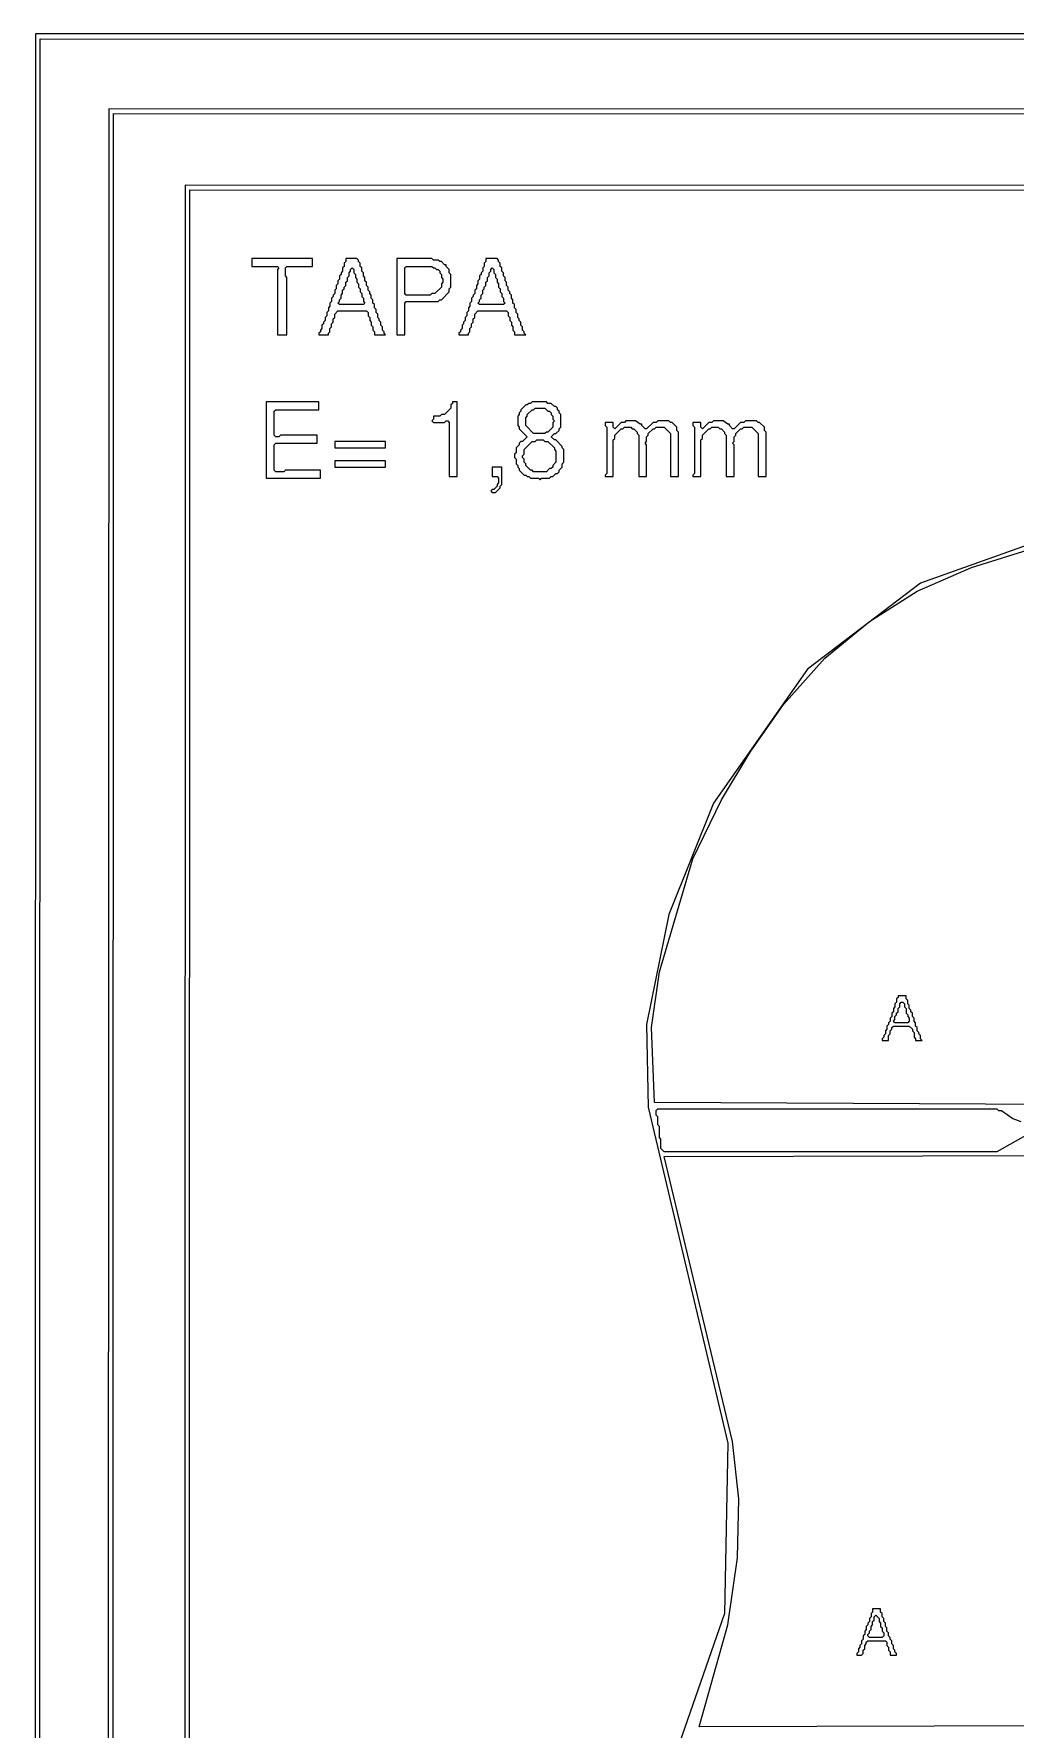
# Model space of a CAD drawing. Extents: x 17 to 323, y -435 to -5.
# Drawn here: x 16.9 to 78.6, y -111.2 to -4.7 of the extents above; entities that cross this region are included whole.
import ezdxf

# ---------------------------------------------------------------- set-up
doc = ezdxf.new("R2010")
doc.units = 0

msp = doc.modelspace()

# ---------------------------------------------------------------- linework, layer by layer
at = {"layer": 'CONTOURS'}
for p, q in [((17, -4.7), (16.9, -434.9)), ((322.7, -4.7), (17, -4.7)), ((17.2, -434.5), (17.3, -5)), ((17.3, -5), (322.5, -5.1)), ((21.6, -9.4), (21.5, -430.1)), ((318.1, -9.5), (21.6, -9.4)), ((21.8, -429.8), (21.9, -9.7)), ((21.9, -9.7), (317.8, -9.8)), ((26.4, -14.2), (26.3, -425.4)), ((313.3, -14.3), (26.4, -14.2)), ((26.6, -425), (26.7, -14.5)), ((26.7, -14.5), (313, -14.6)), ((30.6, -18.8), (30.6, -19.3)), ((34.4, -18.8), (30.6, -18.8)), ((34.4, -19.3), (34.4, -18.8)), ((36.5, -19), (36.4, -19.1)), ((36.4, -19.1), (36.4, -19.3)), ((36.5, -18.8), (36.5, -19)), ((37.2, -18.8), (36.5, -18.8)), ((37.3, -18.9), (37.2, -18.8)), ((37.3, -19), (37.3, -18.9)), ((37.4, -19.1), (37.3, -19)), ((37.4, -19.3), (37.4, -19.1)), ((41.9, -18.8), (39.7, -18.8)), ((39.7, -18.8), (39.7, -23.6)), ((42, -18.9), (41.9, -18.8)), ((42.3, -18.9), (42, -18.9)), ((42.4, -19), (42.3, -18.9)), ((42.5, -19), (42.4, -19)), ((42.7, -19.2), (42.5, -19)), ((45.3, -19), (45.2, -19.1)), ((45.2, -19.1), (45.2, -19.3)), ((45.3, -18.8), (45.3, -19)), ((46, -18.8), (45.3, -18.8)), ((46.1, -18.9), (46, -18.8)), ((46.1, -19), (46.1, -18.9)), ((46.2, -19.1), (46.1, -19)), ((46.2, -19.3), (46.2, -19.1)), ((30.6, -19.3), (32.2, -19.3)), ((32.2, -19.3), (32.3, -19.4)), ((32.3, -19.4), (32.2, -19.5)), ((32.2, -19.5), (32.2, -23.6)), ((32.7, -19.4), (32.8, -19.3)), ((32.7, -19.9), (32.7, -19.4)), ((32.8, -20), (32.7, -19.9)), ((32.8, -19.3), (34.4, -19.3)), ((32.8, -23.6), (32.8, -20)), ((36.1, -20.1), (36, -20.2)), ((36, -20.2), (36, -20.4)), ((36.2, -19.8), (36.1, -19.9)), ((36.1, -19.9), (36.1, -20.1)), ((36.3, -19.6), (36.2, -19.7)), ((36.2, -19.7), (36.2, -19.8)), ((36.4, -19.3), (36.3, -19.4)), ((36.3, -19.4), (36.3, -19.6)), ((36.5, -20.3), (36.6, -20.2)), ((36.6, -20), (36.7, -19.9)), ((36.6, -20.2), (36.6, -20)), ((36.7, -19.7), (36.8, -19.6)), ((36.7, -19.9), (36.7, -19.7)), ((36.8, -19.5), (36.9, -19.4)), ((36.8, -19.6), (36.8, -19.5)), ((36.9, -19.4), (37, -19.5)), ((37, -19.5), (37, -19.7)), ((37, -19.7), (37.1, -19.8)), ((37.1, -19.8), (37.1, -20)), ((37.1, -20), (37.2, -20.1)), ((37.2, -20.1), (37.2, -20.3)), ((37.5, -19.4), (37.4, -19.3)), ((37.5, -19.6), (37.5, -19.4)), ((37.6, -19.7), (37.5, -19.6)), ((37.6, -19.9), (37.6, -19.7)), ((37.7, -20), (37.6, -19.9)), ((37.7, -20.2), (37.7, -20)), ((37.8, -20.3), (37.7, -20.2)), ((40.2, -19.4), (40.3, -19.3)), ((40.2, -21), (40.2, -19.4)), ((40.3, -19.3), (41.9, -19.3)), ((41.9, -19.3), (42, -19.4)), ((42, -19.4), (42.1, -19.4)), ((42.1, -19.4), (42.2, -19.5)), ((42.2, -19.5), (42.3, -19.5)), ((42.3, -19.5), (42.4, -19.6)), ((42.4, -19.6), (42.4, -19.7)), ((42.4, -19.7), (42.5, -19.8)), ((42.5, -19.8), (42.5, -20)), ((42.5, -20), (42.6, -20.1)), ((42.6, -20.1), (42.6, -20.3)), ((42.8, -19.2), (42.7, -19.2)), ((42.8, -19.3), (42.8, -19.2)), ((43, -19.5), (42.8, -19.3)), ((43, -19.7), (43, -19.5)), ((43.1, -19.8), (43, -19.7)), ((43.1, -20.6), (43.1, -19.8)), ((44.9, -20.1), (44.8, -20.2)), ((44.8, -20.2), (44.8, -20.4)), ((45, -19.8), (44.9, -19.9)), ((44.9, -19.9), (44.9, -20.1)), ((45.1, -19.6), (45, -19.7)), ((45, -19.7), (45, -19.8)), ((45.2, -19.3), (45.1, -19.4)), ((45.1, -19.4), (45.1, -19.6)), ((45.3, -20.3), (45.4, -20.2)), ((45.4, -20), (45.5, -19.9)), ((45.4, -20.2), (45.4, -20)), ((45.5, -19.7), (45.6, -19.6)), ((45.5, -19.9), (45.5, -19.7)), ((45.6, -19.5), (45.7, -19.4)), ((45.6, -19.6), (45.6, -19.5)), ((45.7, -19.4), (45.8, -19.5)), ((45.8, -19.5), (45.8, -19.7)), ((45.8, -19.7), (45.9, -19.8)), ((45.9, -19.8), (45.9, -20)), ((45.9, -20), (46, -20.1)), ((46, -20.1), (46, -20.3)), ((46.3, -19.4), (46.2, -19.3)), ((46.3, -19.6), (46.3, -19.4)), ((46.4, -19.7), (46.3, -19.6)), ((46.4, -19.9), (46.4, -19.7)), ((46.5, -20), (46.4, -19.9)), ((46.5, -20.2), (46.5, -20)), ((46.6, -20.3), (46.5, -20.2)), ((35.7, -21.2), (35.6, -21.3)), ((35.8, -21), (35.7, -21.1)), ((35.7, -21.1), (35.7, -21.2)), ((35.9, -20.7), (35.8, -20.8)), ((35.8, -20.8), (35.8, -21)), ((36, -20.4), (35.9, -20.5)), ((35.9, -20.5), (35.9, -20.7)), ((36.2, -21.1), (36.3, -21)), ((36.2, -21.3), (36.2, -21.1)), ((36.3, -20.8), (36.4, -20.7)), ((36.3, -21), (36.3, -20.8)), ((36.4, -20.6), (36.5, -20.5)), ((36.4, -20.7), (36.4, -20.6)), ((36.5, -20.5), (36.5, -20.3)), ((37.2, -20.3), (37.3, -20.4)), ((37.3, -20.4), (37.3, -20.6)), ((37.3, -20.6), (37.4, -20.7)), ((37.4, -20.7), (37.4, -20.9)), ((37.4, -20.9), (37.5, -21)), ((37.5, -21), (37.5, -21.2)), ((37.5, -21.2), (37.6, -21.3)), ((37.8, -20.5), (37.8, -20.3)), ((37.9, -20.6), (37.8, -20.5)), ((37.9, -20.8), (37.9, -20.6)), ((38, -20.9), (37.9, -20.8)), ((38, -21), (38, -20.9)), ((38.1, -21.1), (38, -21)), ((38.1, -21.3), (38.1, -21.1)), ((40.3, -21.1), (40.2, -21)), ((41.8, -21.1), (40.3, -21.1)), ((41.9, -21), (41.8, -21.1)), ((42.1, -21), (41.9, -21)), ((42.5, -20.6), (42.1, -21)), ((42.6, -20.3), (42.5, -20.4)), ((42.5, -20.4), (42.5, -20.6)), ((42.5, -21.4), (43, -20.9)), ((43, -20.7), (43.1, -20.6)), ((43, -20.9), (43, -20.7)), ((44.5, -21.2), (44.4, -21.3)), ((44.6, -21), (44.5, -21.1)), ((44.5, -21.1), (44.5, -21.2)), ((44.7, -20.7), (44.6, -20.8)), ((44.6, -20.8), (44.6, -21)), ((44.8, -20.4), (44.7, -20.5)), ((44.7, -20.5), (44.7, -20.7)), ((45, -21.1), (45.1, -21)), ((45, -21.3), (45, -21.1)), ((45.1, -20.8), (45.2, -20.7)), ((45.1, -21), (45.1, -20.8)), ((45.2, -20.6), (45.3, -20.5)), ((45.2, -20.7), (45.2, -20.6)), ((45.3, -20.5), (45.3, -20.3)), ((46, -20.3), (46.1, -20.4)), ((46.1, -20.4), (46.1, -20.6)), ((46.1, -20.6), (46.2, -20.7)), ((46.2, -20.7), (46.2, -20.9)), ((46.2, -20.9), (46.3, -21)), ((46.3, -21), (46.3, -21.2)), ((46.3, -21.2), (46.4, -21.3)), ((46.6, -20.5), (46.6, -20.3)), ((46.7, -20.6), (46.6, -20.5)), ((46.7, -20.8), (46.7, -20.6)), ((46.8, -20.9), (46.7, -20.8)), ((46.8, -21), (46.8, -20.9)), ((46.9, -21.1), (46.8, -21)), ((46.9, -21.3), (46.9, -21.1)), ((35.4, -22.1), (35.3, -22.2)), ((35.3, -22.2), (35.3, -22.4)), ((35.5, -21.8), (35.4, -21.9)), ((35.4, -21.9), (35.4, -22.1)), ((35.6, -21.5), (35.5, -21.6)), ((35.5, -21.6), (35.5, -21.8)), ((35.6, -21.3), (35.6, -21.5)), ((35.8, -22.3), (36, -22.1)), ((35.8, -22.5), (35.8, -22.3)), ((36, -21.6), (36.1, -21.5)), ((36.1, -21.7), (36, -21.6)), ((36, -22.1), (37.8, -22.1)), ((36.1, -21.4), (36.2, -21.3)), ((36.1, -21.5), (36.1, -21.4)), ((37.6, -21.7), (36.1, -21.7)), ((37.6, -21.3), (37.6, -21.5)), ((37.6, -21.5), (37.7, -21.6)), ((37.7, -21.6), (37.6, -21.7)), ((37.8, -22.1), (37.9, -22.2)), ((37.9, -22.2), (37.9, -22.4)), ((38.2, -21.4), (38.1, -21.3)), ((38.2, -21.6), (38.2, -21.4)), ((38.3, -21.7), (38.2, -21.6)), ((38.3, -21.9), (38.3, -21.7)), ((38.4, -22), (38.3, -21.9)), ((38.4, -22.2), (38.4, -22)), ((38.5, -22.3), (38.4, -22.2)), ((38.5, -22.5), (38.5, -22.3)), ((40.2, -21.6), (40.3, -21.5)), ((40.2, -23.6), (40.2, -21.6)), ((40.3, -21.5), (42.3, -21.5)), ((42.3, -21.5), (42.4, -21.4)), ((42.4, -21.4), (42.5, -21.4)), ((44.2, -22.1), (44.1, -22.2)), ((44.1, -22.2), (44.1, -22.4)), ((44.3, -21.8), (44.2, -21.9)), ((44.2, -21.9), (44.2, -22.1)), ((44.4, -21.5), (44.3, -21.6)), ((44.3, -21.6), (44.3, -21.8)), ((44.4, -21.3), (44.4, -21.5)), ((44.6, -22.3), (44.8, -22.1)), ((44.6, -22.5), (44.6, -22.3)), ((44.8, -21.6), (44.9, -21.5)), ((44.9, -21.7), (44.8, -21.6)), ((44.8, -22.1), (46.6, -22.1)), ((44.9, -21.4), (45, -21.3)), ((44.9, -21.5), (44.9, -21.4)), ((46.4, -21.7), (44.9, -21.7)), ((46.4, -21.3), (46.4, -21.5)), ((46.4, -21.5), (46.5, -21.6)), ((46.5, -21.6), (46.4, -21.7)), ((46.6, -22.1), (46.7, -22.2)), ((46.7, -22.2), (46.7, -22.4)), ((47, -21.4), (46.9, -21.3)), ((47, -21.6), (47, -21.4)), ((47.1, -21.7), (47, -21.6)), ((47.1, -21.9), (47.1, -21.7)), ((47.2, -22), (47.1, -21.9)), ((47.2, -22.2), (47.2, -22)), ((47.3, -22.3), (47.2, -22.2)), ((47.3, -22.5), (47.3, -22.3)), ((34.9, -23.4), (34.8, -23.5)), ((35, -23.2), (34.9, -23.3)), ((34.9, -23.3), (34.9, -23.4)), ((35.1, -22.9), (35, -23)), ((35, -23), (35, -23.2)), ((35.2, -22.7), (35.1, -22.8)), ((35.1, -22.8), (35.1, -22.9)), ((35.3, -22.4), (35.2, -22.5)), ((35.2, -22.5), (35.2, -22.7)), ((35.4, -23.5), (35.5, -23.4)), ((35.5, -23.2), (35.6, -23.1)), ((35.5, -23.4), (35.5, -23.2)), ((35.6, -22.9), (35.7, -22.8)), ((35.6, -23.1), (35.6, -22.9)), ((35.7, -22.6), (35.8, -22.5)), ((35.7, -22.8), (35.7, -22.6)), ((37.9, -22.4), (38, -22.5)), ((38, -22.5), (38, -22.7)), ((38, -22.7), (38.1, -22.8)), ((38.1, -22.8), (38.1, -23)), ((38.1, -23), (38.2, -23.1)), ((38.2, -23.1), (38.2, -23.3)), ((38.2, -23.3), (38.3, -23.4)), ((38.3, -23.4), (38.3, -23.6)), ((38.6, -22.6), (38.5, -22.5)), ((38.6, -22.7), (38.6, -22.6)), ((38.7, -22.8), (38.6, -22.7)), ((38.7, -23), (38.7, -22.8)), ((38.8, -23.1), (38.7, -23)), ((38.8, -23.3), (38.8, -23.1)), ((38.9, -23.4), (38.8, -23.3)), ((38.9, -23.5), (38.9, -23.4)), ((43.7, -23.4), (43.6, -23.5)), ((43.8, -23.2), (43.7, -23.3)), ((43.7, -23.3), (43.7, -23.4)), ((43.9, -22.9), (43.8, -23)), ((43.8, -23), (43.8, -23.2)), ((44, -22.7), (43.9, -22.8)), ((43.9, -22.8), (43.9, -22.9)), ((44.1, -22.4), (44, -22.5)), ((44, -22.5), (44, -22.7)), ((44.2, -23.5), (44.3, -23.4)), ((44.3, -23.2), (44.4, -23.1)), ((44.3, -23.4), (44.3, -23.2)), ((44.4, -22.9), (44.5, -22.8)), ((44.4, -23.1), (44.4, -22.9)), ((44.5, -22.6), (44.6, -22.5)), ((44.5, -22.8), (44.5, -22.6)), ((46.7, -22.4), (46.8, -22.5)), ((46.8, -22.5), (46.8, -22.7)), ((46.8, -22.7), (46.9, -22.8)), ((46.9, -22.8), (46.9, -23)), ((46.9, -23), (47, -23.1)), ((47, -23.1), (47, -23.3)), ((47, -23.3), (47.1, -23.4)), ((47.1, -23.4), (47.1, -23.6)), ((47.4, -22.6), (47.3, -22.5)), ((47.4, -22.7), (47.4, -22.6)), ((47.5, -22.8), (47.4, -22.7)), ((47.5, -23), (47.5, -22.8)), ((47.6, -23.1), (47.5, -23)), ((47.6, -23.3), (47.6, -23.1)), ((47.7, -23.4), (47.6, -23.3)), ((47.7, -23.5), (47.7, -23.4)), ((32.2, -23.6), (32.8, -23.6)), ((34.8, -23.5), (34.8, -23.6)), ((34.8, -23.6), (35.4, -23.6)), ((35.4, -23.6), (35.4, -23.5)), ((38.3, -23.6), (39, -23.6)), ((39, -23.6), (38.9, -23.5)), ((39.7, -23.6), (40.2, -23.6)), ((43.6, -23.5), (43.6, -23.6)), ((43.6, -23.6), (44.2, -23.6)), ((44.2, -23.6), (44.2, -23.5)), ((47.1, -23.6), (47.8, -23.6)), ((47.8, -23.6), (47.7, -23.5)), ((31.5, -27.8), (31.5, -32.6)), ((34.8, -27.8), (31.5, -27.8)), ((32, -28.4), (32.1, -28.3)), ((32, -29.9), (32, -28.4)), ((32.1, -28.3), (34.8, -28.3)), ((34.8, -28.3), (34.8, -27.8)), ((42.4, -28.7), (42, -28.7)), ((42, -28.7), (42, -28.9)), ((42.5, -28.6), (42.4, -28.7)), ((42.7, -28.6), (42.5, -28.6)), ((43.1, -28.2), (42.7, -28.6)), ((43.2, -27.9), (43.1, -28)), ((43.1, -28), (43.1, -28.2)), ((43.2, -27.8), (43.2, -27.9)), ((43.5, -27.8), (43.2, -27.8)), ((43.5, -32.5), (43.5, -27.8)), ((47.4, -28.6), (47.3, -28.7)), ((47.3, -28.7), (47.3, -29.3)), ((47.5, -28.4), (47.4, -28.5)), ((47.4, -28.5), (47.4, -28.6)), ((47.8, -28), (47.5, -28.3)), ((47.5, -28.3), (47.5, -28.4)), ((47.9, -28), (47.8, -28)), ((47.8, -28.8), (47.9, -28.7)), ((48, -27.9), (47.9, -28)), ((47.9, -28.6), (48.2, -28.3)), ((47.9, -28.7), (47.9, -28.6)), ((48.1, -27.9), (48, -27.9)), ((48.2, -27.8), (48.1, -27.9)), ((49.1, -27.8), (48.2, -27.8)), ((48.2, -28.3), (48.3, -28.3)), ((48.3, -28.3), (48.4, -28.2)), ((48.4, -28.2), (49, -28.2)), ((49, -28.2), (49.2, -28.4)), ((49.2, -27.9), (49.1, -27.8)), ((49.4, -27.9), (49.2, -27.9)), ((49.2, -28.4), (49.3, -28.4)), ((49.3, -28.4), (49.4, -28.5)), ((49.6, -28.1), (49.4, -27.9)), ((49.4, -28.5), (49.4, -28.6)), ((49.4, -28.6), (49.5, -28.7)), ((49.5, -28.7), (49.5, -28.9)), ((49.7, -28.1), (49.6, -28.1)), ((49.8, -28.2), (49.7, -28.1)), ((49.8, -28.3), (49.8, -28.2)), ((49.9, -28.4), (49.8, -28.3)), ((49.9, -28.5), (49.9, -28.4)), ((50, -28.6), (49.9, -28.5)), ((50, -29.4), (50, -28.6)), ((42, -28.9), (41.9, -29)), ((41.9, -29), (42, -29.1)), ((42, -29.1), (42.7, -29.1)), ((42.7, -29.1), (42.8, -29)), ((42.8, -29), (42.9, -29)), ((42.9, -29), (43, -29.1)), ((43, -29.1), (43, -32.5)), ((47.3, -29.3), (47.4, -29.4)), ((47.4, -29.4), (47.4, -29.5)), ((47.4, -29.5), (47.9, -30)), ((47.8, -29.3), (47.8, -28.8)), ((48.3, -29.8), (47.8, -29.3)), ((49, -29.8), (48.3, -29.8)), ((49.1, -29.7), (49, -29.8)), ((49.2, -29.7), (49.1, -29.7)), ((49.5, -29.4), (49.2, -29.7)), ((49.4, -30), (49.6, -29.8)), ((49.5, -28.9), (49.6, -29)), ((49.6, -29), (49.5, -29.1)), ((49.5, -29.1), (49.5, -29.4)), ((49.6, -29.8), (49.7, -29.8)), ((49.7, -29.8), (49.9, -29.6)), ((49.9, -29.5), (50, -29.4)), ((49.9, -29.6), (49.9, -29.5)), ((52.8, -29.1), (52.8, -29.3)), ((53.3, -29.1), (52.8, -29.1)), ((52.8, -29.3), (52.9, -29.4)), ((52.9, -29.4), (52.9, -32.3)), ((53.3, -29.4), (53.3, -29.1)), ((53.4, -29.5), (53.3, -29.4)), ((53.8, -29.1), (53.4, -29.5)), ((53.4, -29.9), (53.8, -29.5)), ((54, -29.1), (53.8, -29.1)), ((53.8, -29.5), (53.9, -29.5)), ((53.9, -29.5), (54, -29.4)), ((54.1, -29), (54, -29.1)), ((54, -29.4), (54.4, -29.4)), ((54.7, -29), (54.1, -29)), ((54.4, -29.4), (54.5, -29.5)), ((54.5, -29.5), (54.6, -29.5)), ((54.6, -29.5), (54.8, -29.7)), ((55, -29.2), (54.7, -29)), ((54.8, -29.7), (54.8, -29.8)), ((54.8, -29.8), (54.9, -29.9)), ((55.1, -29.2), (55, -29.2)), ((55.1, -29.3), (55.1, -29.2)), ((55.3, -29.5), (55.1, -29.3)), ((55.4, -29.5), (55.3, -29.5)), ((55.8, -29.1), (55.4, -29.5)), ((55.5, -29.8), (55.8, -29.5)), ((55.5, -29.9), (55.5, -29.8)), ((56, -29.1), (55.8, -29.1)), ((55.8, -29.5), (55.9, -29.5)), ((55.9, -29.5), (56, -29.4)), ((56.1, -29), (56, -29.1)), ((56, -29.4), (56.5, -29.4)), ((56.8, -29), (56.1, -29)), ((56.5, -29.4), (56.9, -29.8)), ((56.9, -29.1), (56.8, -29)), ((57, -29.1), (56.9, -29.1)), ((56.9, -29.8), (56.9, -32.5)), ((57.3, -29.4), (57, -29.1)), ((57.3, -29.6), (57.3, -29.4)), ((57.4, -29.7), (57.3, -29.6)), ((57.4, -32.5), (57.4, -29.7)), ((58.3, -29.1), (58.3, -29.3)), ((58.8, -29.1), (58.3, -29.1)), ((58.3, -29.3), (58.4, -29.4)), ((58.4, -29.4), (58.4, -32.3)), ((58.8, -29.4), (58.8, -29.1)), ((58.9, -29.5), (58.8, -29.4)), ((59.3, -29.1), (58.9, -29.5)), ((58.9, -29.9), (59.3, -29.5)), ((59.5, -29.1), (59.3, -29.1)), ((59.3, -29.5), (59.4, -29.5)), ((59.4, -29.5), (59.5, -29.4)), ((59.6, -29), (59.5, -29.1)), ((59.5, -29.4), (59.9, -29.4)), ((60.2, -29), (59.6, -29)), ((59.9, -29.4), (60, -29.5)), ((60, -29.5), (60.1, -29.5)), ((60.1, -29.5), (60.3, -29.7)), ((60.5, -29.2), (60.2, -29)), ((60.3, -29.7), (60.3, -29.8)), ((60.3, -29.8), (60.4, -29.9)), ((60.6, -29.2), (60.5, -29.2)), ((60.6, -29.3), (60.6, -29.2)), ((60.8, -29.5), (60.6, -29.3)), ((60.9, -29.5), (60.8, -29.5)), ((61.3, -29.1), (60.9, -29.5)), ((61, -29.8), (61.3, -29.5)), ((61, -29.9), (61, -29.8)), ((61.5, -29.1), (61.3, -29.1)), ((61.3, -29.5), (61.4, -29.5)), ((61.4, -29.5), (61.5, -29.4)), ((61.6, -29), (61.5, -29.1)), ((61.5, -29.4), (62, -29.4)), ((62.3, -29), (61.6, -29)), ((62, -29.4), (62.4, -29.8)), ((62.4, -29.1), (62.3, -29)), ((62.5, -29.1), (62.4, -29.1)), ((62.4, -29.8), (62.4, -32.5)), ((62.8, -29.4), (62.5, -29.1)), ((62.8, -29.6), (62.8, -29.4)), ((62.9, -29.7), (62.8, -29.6)), ((62.9, -32.5), (62.9, -29.7)), ((32.1, -30), (32, -29.9)), ((32, -30.5), (32.1, -30.4)), ((32, -32.1), (32, -30.5)), ((32.3, -30), (32.1, -30)), ((32.1, -30.4), (34.7, -30.4)), ((32.4, -29.9), (32.3, -30)), ((34.7, -29.9), (32.4, -29.9)), ((34.7, -30.4), (34.7, -29.9)), ((35.8, -30.3), (35.8, -30.7)), ((39, -30.3), (35.8, -30.3)), ((35.8, -30.7), (39, -30.7)), ((39, -30.7), (39, -30.3)), ((47.4, -30.5), (47.2, -30.7)), ((47.2, -30.7), (47.2, -31)), ((47.5, -30.3), (47.4, -30.4)), ((47.4, -30.4), (47.4, -30.5)), ((47.6, -30.3), (47.5, -30.3)), ((47.9, -30), (47.6, -30.3)), ((47.7, -30.8), (48.2, -30.3)), ((47.7, -31.1), (47.7, -30.8)), ((48.2, -30.3), (48.4, -30.3)), ((48.4, -30.3), (48.5, -30.2)), ((48.5, -30.2), (48.9, -30.2)), ((48.9, -30.2), (49, -30.3)), ((49, -30.3), (49.2, -30.3)), ((49.2, -30.3), (49.6, -30.7)), ((49.6, -30.2), (49.4, -30)), ((49.7, -30.2), (49.6, -30.2)), ((49.6, -30.7), (49.6, -30.8)), ((49.6, -30.8), (49.7, -30.9)), ((50.1, -30.6), (49.7, -30.2)), ((50.1, -30.7), (50.1, -30.6)), ((50.2, -30.8), (50.1, -30.7)), ((50.2, -31.6), (50.2, -30.8)), ((53.3, -30.2), (53.4, -30.1)), ((53.3, -32.5), (53.3, -30.2)), ((53.4, -30.1), (53.4, -29.9)), ((54.9, -29.9), (54.9, -32.5)), ((55.3, -30.4), (55.4, -30.3)), ((55.4, -30.5), (55.3, -30.4)), ((55.4, -30), (55.5, -29.9)), ((55.4, -30.3), (55.4, -30)), ((55.4, -32.5), (55.4, -30.5)), ((58.8, -30.2), (58.9, -30.1)), ((58.8, -32.5), (58.8, -30.2)), ((58.9, -30.1), (58.9, -29.9)), ((60.4, -29.9), (60.4, -32.5)), ((60.8, -30.4), (60.9, -30.3)), ((60.9, -30.5), (60.8, -30.4)), ((60.9, -30), (61, -29.9)), ((60.9, -30.3), (60.9, -30)), ((60.9, -32.5), (60.9, -30.5)), ((35.8, -31.5), (35.8, -31.9)), ((39, -31.5), (35.8, -31.5)), ((35.8, -31.9), (39, -31.9)), ((39, -31.9), (39, -31.5)), ((46.3, -31.9), (45.7, -31.9)), ((45.7, -31.9), (45.7, -32.5)), ((46.3, -33), (46.3, -31.9)), ((47.2, -31), (47.1, -31.1)), ((47.1, -31.1), (47.1, -31.3)), ((47.1, -31.3), (47.2, -31.4)), ((47.2, -31.4), (47.2, -31.7)), ((47.2, -31.7), (47.3, -31.8)), ((47.3, -31.8), (47.3, -31.9)), ((47.3, -31.9), (47.4, -32)), ((47.6, -31.2), (47.7, -31.1)), ((47.6, -31.3), (47.6, -31.2)), ((47.7, -31.4), (47.6, -31.3)), ((47.7, -31.6), (47.7, -31.4)), ((47.8, -31.7), (47.7, -31.6)), ((47.8, -31.8), (47.8, -31.7)), ((48.1, -32.1), (47.8, -31.8)), ((49.5, -31.9), (49.4, -32)), ((49.7, -31.6), (49.5, -31.8)), ((49.5, -31.8), (49.5, -31.9)), ((49.7, -30.9), (49.7, -31.6)), ((49.9, -32.1), (50.1, -31.9)), ((50.1, -31.7), (50.2, -31.6)), ((50.1, -31.9), (50.1, -31.7)), ((31.5, -32.6), (34.9, -32.6)), ((32.1, -32.2), (32, -32.1)), ((32.6, -32.2), (32.1, -32.2)), ((32.7, -32.1), (32.6, -32.2)), ((34.9, -32.1), (32.7, -32.1)), ((34.9, -32.6), (34.9, -32.1)), ((43, -32.5), (43.5, -32.5)), ((45.7, -32.5), (46, -32.5)), ((46, -32.5), (46.1, -32.6)), ((46.1, -32.9), (46, -33)), ((46.1, -32.6), (46.1, -32.9)), ((47.4, -32), (47.4, -32.1)), ((47.4, -32.1), (47.7, -32.4)), ((47.7, -32.4), (47.8, -32.4)), ((47.8, -32.4), (47.9, -32.5)), ((47.9, -32.5), (48, -32.5)), ((48, -32.5), (48.1, -32.6)), ((48.2, -32.1), (48.1, -32.1)), ((48.1, -32.6), (48.6, -32.6)), ((48.3, -32.2), (48.2, -32.1)), ((49.1, -32.2), (48.3, -32.2)), ((48.6, -32.6), (48.7, -32.7)), ((48.7, -32.7), (48.8, -32.6)), ((48.8, -32.6), (49.3, -32.6)), ((49.3, -32), (49.1, -32.2)), ((49.4, -32), (49.3, -32)), ((49.3, -32.6), (49.4, -32.5)), ((49.4, -32.5), (49.5, -32.5)), ((49.5, -32.5), (49.7, -32.3)), ((49.7, -32.3), (49.8, -32.3)), ((49.8, -32.3), (49.9, -32.2)), ((49.9, -32.2), (49.9, -32.1)), ((52.9, -32.3), (52.8, -32.4)), ((52.8, -32.4), (52.8, -32.5)), ((52.8, -32.5), (53.3, -32.5)), ((54.9, -32.5), (55.4, -32.5)), ((56.9, -32.5), (57.4, -32.5)), ((58.4, -32.3), (58.3, -32.4)), ((58.3, -32.4), (58.3, -32.5)), ((58.3, -32.5), (58.8, -32.5)), ((60.4, -32.5), (60.9, -32.5)), ((62.4, -32.5), (62.9, -32.5)), ((45.7, -33.3), (45.6, -33.4)), ((45.6, -33.4), (45.7, -33.5)), ((45.8, -33.3), (45.7, -33.3)), ((45.7, -33.5), (45.9, -33.5)), ((46, -33.1), (45.8, -33.3)), ((45.9, -33.5), (46.2, -33.2)), ((46, -33), (46, -33.1)), ((46.2, -33.1), (46.3, -33)), ((46.2, -33.2), (46.2, -33.1)), ((79.6, -36.7), (72.6, -39.2)), ((75.8, -38.2), (79.7, -37)), ((72.4, -39.7), (75.8, -38.2)), ((72.6, -39.2), (65.5, -44.6)), ((69.4, -41.6), (72.4, -39.7)), ((66.6, -43.9), (69.4, -41.6)), ((65.5, -44.6), (59.6, -53)), ((64, -46.8), (66.6, -43.9)), ((61.9, -49.8), (64, -46.8)), ((60.1, -52.8), (61.9, -49.8)), ((59.6, -53), (56.8, -60)), ((58.3, -56.5), (60.1, -52.8)), ((56.2, -63.6), (58.3, -56.5)), ((56.8, -60), (55.4, -66.9)), ((55.7, -67.1), (56.2, -63.6)), ((71, -65.8), (70.9, -65.9)), ((70.9, -65.9), (70.9, -66.1)), ((71.1, -65.5), (71, -65.6)), ((71, -65.6), (71, -65.8)), ((71.2, -65.2), (71.1, -65.3)), ((71.1, -65.3), (71.1, -65.5)), ((71.2, -65.1), (71.2, -65.2)), ((71.7, -65.1), (71.2, -65.1)), ((71.2, -65.9), (71.3, -65.8)), ((71.2, -66.1), (71.2, -65.9)), ((71.3, -65.6), (71.4, -65.5)), ((71.3, -65.8), (71.3, -65.6)), ((71.4, -65.5), (71.5, -65.5)), ((71.5, -65.5), (71.6, -65.6)), ((71.6, -65.6), (71.6, -65.8)), ((71.6, -65.8), (71.7, -65.9)), ((71.7, -65.3), (71.7, -65.1)), ((71.8, -65.4), (71.7, -65.3)), ((71.7, -65.9), (71.7, -66.2)), ((71.8, -65.6), (71.8, -65.4)), ((71.9, -65.7), (71.8, -65.6)), ((71.9, -65.9), (71.9, -65.7)), ((72, -66), (71.9, -65.9)), ((55.4, -66.9), (55.5, -72.1)), ((70.6, -66.9), (70.5, -67)), ((70.5, -67), (70.5, -67.2)), ((70.7, -66.7), (70.6, -66.8)), ((70.6, -66.8), (70.6, -66.9)), ((70.8, -66.4), (70.7, -66.5)), ((70.7, -66.5), (70.7, -66.7)), ((70.9, -66.1), (70.8, -66.2)), ((70.8, -66.2), (70.8, -66.4)), ((70.8, -67.1), (70.9, -67)), ((70.9, -66.7), (71, -66.6)), ((71, -66.8), (70.9, -66.7)), ((70.9, -67), (71.9, -67)), ((71, -66.4), (71.1, -66.3)), ((71, -66.6), (71, -66.4)), ((71.8, -66.8), (71, -66.8)), ((71.1, -66.2), (71.2, -66.1)), ((71.1, -66.3), (71.1, -66.2)), ((71.7, -66.2), (71.8, -66.3)), ((71.8, -66.3), (71.8, -66.4)), ((71.8, -66.4), (71.9, -66.5)), ((71.9, -66.7), (71.8, -66.8)), ((71.9, -66.5), (71.9, -66.7)), ((71.9, -67), (72.1, -67.2)), ((72, -66.1), (72, -66)), ((72.1, -66.2), (72, -66.1)), ((72.1, -66.4), (72.1, -66.2)), ((72.2, -66.5), (72.1, -66.4)), ((72.2, -66.7), (72.2, -66.5)), ((72.3, -66.8), (72.2, -66.7)), ((72.3, -67), (72.3, -66.8)), ((72.4, -67.1), (72.3, -67)), ((55.9, -71.8), (55.7, -67.1)), ((70.3, -67.7), (70.2, -67.8)), ((70.2, -67.8), (70.2, -67.9)), ((70.2, -67.9), (70.6, -67.9)), ((70.4, -67.5), (70.3, -67.6)), ((70.3, -67.6), (70.3, -67.7)), ((70.5, -67.2), (70.4, -67.3)), ((70.4, -67.3), (70.4, -67.5)), ((70.6, -67.6), (70.7, -67.5)), ((70.6, -67.9), (70.6, -67.6)), ((70.7, -67.3), (70.8, -67.2)), ((70.7, -67.5), (70.7, -67.3)), ((70.8, -67.2), (70.8, -67.1)), ((72.1, -67.2), (72.1, -67.3)), ((72.1, -67.3), (72.2, -67.4)), ((72.2, -67.4), (72.2, -67.7)), ((72.2, -67.7), (72.3, -67.8)), ((72.3, -67.8), (72.3, -67.9)), ((72.3, -67.9), (72.7, -67.9)), ((72.4, -67.3), (72.4, -67.1)), ((72.5, -67.4), (72.4, -67.3)), ((72.5, -67.5), (72.5, -67.4)), ((72.6, -67.6), (72.5, -67.5)), ((72.6, -67.8), (72.6, -67.6)), ((72.7, -67.9), (72.6, -67.8)), ((55.5, -72.1), (60.5, -93.2)), ((95.4, -72), (55.9, -71.8)), ((56, -72.3), (56.1, -72.2)), ((56, -72.6), (56, -72.3)), ((56.1, -72.2), (77.4, -72.2)), ((77.4, -72.2), (77.5, -72.3)), ((77.5, -72.3), (77.7, -72.3)), ((77.7, -72.3), (78.4, -72.8)), ((56.1, -72.7), (56, -72.6)), ((56.1, -73.2), (56.1, -72.7)), ((56.2, -73.3), (56.1, -73.2)), ((56.2, -74), (56.2, -73.3)), ((78.4, -72.8), (78.9, -73)), ((56.3, -74.1), (56.2, -74)), ((56.3, -74.7), (56.3, -74.1)), ((79.7, -73.6), (77.4, -74.9)), ((56.5, -74.9), (56.3, -74.7)), ((77.4, -74.9), (56.5, -74.9)), ((56.5, -75.2), (94.4, -75.1)), ((60.8, -93.1), (56.5, -75.2)), ((60.5, -93.2), (60.3, -103.9)), ((61.2, -96.7), (60.8, -93.1)), ((61.1, -100.4), (61.2, -96.7)), ((60.5, -104.6), (61.1, -100.4)), ((60.3, -103.9), (55.2, -118.5)), ((69.5, -104.1), (69.4, -104.2)), ((69.4, -104.2), (69.4, -104.4)), ((69.6, -103.8), (69.5, -103.9)), ((69.5, -103.9), (69.5, -104.1)), ((69.6, -103.6), (69.6, -103.8)), ((70.1, -103.6), (69.6, -103.6)), ((69.6, -104.4), (69.7, -104.3)), ((69.7, -104.1), (69.8, -104)), ((69.7, -104.3), (69.7, -104.1)), ((69.8, -104), (70, -104.2)), ((70, -104.2), (70, -104.4)), ((70.1, -103.8), (70.1, -103.6)), ((70.2, -103.9), (70.1, -103.8)), ((70.2, -104.1), (70.2, -103.9)), ((70.3, -104.2), (70.2, -104.1)), ((70.3, -104.4), (70.3, -104.2)), ((58.7, -111), (60.5, -104.6)), ((69.1, -105.2), (69, -105.3)), ((69, -105.3), (69, -105.5)), ((69.2, -104.9), (69.1, -105)), ((69.1, -105), (69.1, -105.2)), ((69.3, -104.6), (69.2, -104.7)), ((69.2, -104.7), (69.2, -104.9)), ((69.4, -104.4), (69.3, -104.5)), ((69.3, -104.5), (69.3, -104.6)), ((69.3, -105.2), (69.4, -105.1)), ((69.3, -105.3), (69.3, -105.2)), ((69.4, -105.4), (69.3, -105.3)), ((69.4, -105), (69.5, -104.9)), ((69.4, -105.1), (69.4, -105)), ((69.5, -104.7), (69.6, -104.6)), ((69.5, -104.9), (69.5, -104.7)), ((69.6, -104.6), (69.6, -104.4)), ((70, -104.4), (70.1, -104.5)), ((70.1, -104.5), (70.1, -104.7)), ((70.1, -104.7), (70.2, -104.8)), ((70.2, -104.8), (70.2, -105)), ((70.2, -105), (70.3, -105.1)), ((70.3, -105.3), (70.2, -105.4)), ((70.4, -104.5), (70.3, -104.4)), ((70.3, -105.1), (70.3, -105.3)), ((70.4, -104.7), (70.4, -104.5)), ((70.5, -104.8), (70.4, -104.7)), ((70.5, -105), (70.5, -104.8)), ((70.6, -105.1), (70.5, -105)), ((70.6, -105.3), (70.6, -105.1)), ((70.7, -105.4), (70.6, -105.3)), ((68.7, -106.3), (68.6, -106.4)), ((68.6, -106.4), (68.6, -106.5)), ((68.8, -106), (68.7, -106.1)), ((68.7, -106.1), (68.7, -106.3)), ((68.9, -105.8), (68.8, -105.9)), ((68.8, -105.9), (68.8, -106)), ((69, -105.5), (68.9, -105.6)), ((68.9, -105.6), (68.9, -105.8)), ((68.9, -106.5), (69, -106.4)), ((69, -106.2), (69.1, -106.1)), ((69, -106.4), (69, -106.2)), ((69.1, -105.9), (69.2, -105.8)), ((69.1, -106.1), (69.1, -105.9)), ((69.2, -105.7), (69.3, -105.6)), ((69.2, -105.8), (69.2, -105.7)), ((69.3, -105.6), (70.4, -105.6)), ((70.2, -105.4), (69.4, -105.4)), ((70.4, -105.6), (70.5, -105.7)), ((70.5, -105.7), (70.5, -105.9)), ((70.5, -105.9), (70.6, -106)), ((70.6, -106), (70.6, -106.2)), ((70.6, -106.2), (70.7, -106.3)), ((70.7, -105.5), (70.7, -105.4)), ((70.8, -105.6), (70.7, -105.5)), ((70.7, -106.3), (70.7, -106.5)), ((70.8, -105.8), (70.8, -105.6)), ((70.9, -105.9), (70.8, -105.8)), ((70.9, -106.1), (70.9, -105.9)), ((71, -106.2), (70.9, -106.1)), ((71, -106.3), (71, -106.2)), ((71.1, -106.4), (71, -106.3)), ((71.1, -106.5), (71.1, -106.4)), ((68.6, -106.5), (68.9, -106.5)), ((70.7, -106.5), (71.1, -106.5)), ((94.9, -110.9), (58.7, -111))]:
    msp.add_line(p, q, dxfattribs=at)

doc.saveas('drawing.dxf')
